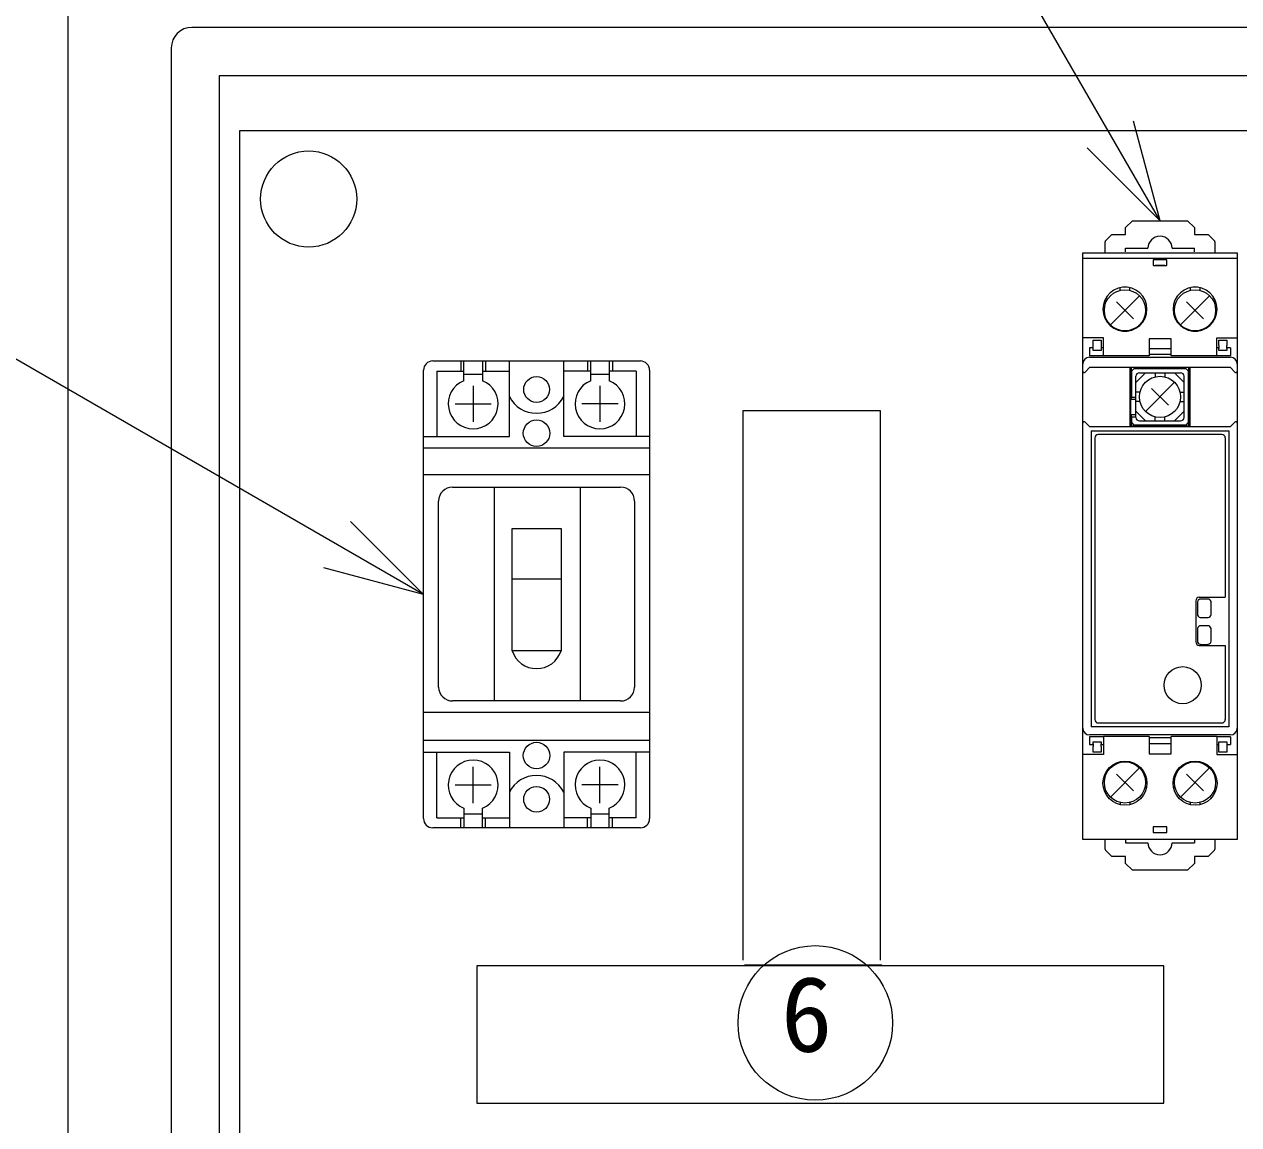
# Model space of a CAD drawing. Units: millimetres, scale not verified. Extents: x -6581 to 4035, y -1763 to 3972.
# Drawn here: x -1751.8 to -1398.2, y 1548.7 to 1869.2 of the extents above; entities that cross this region are included whole.
import ezdxf
from ezdxf.enums import TextEntityAlignment as Align

# ---------------------------------------------------------------- set-up
doc = ezdxf.new("R2010")
doc.units = ezdxf.units.MM
doc.header["$LTSCALE"] = 2
for name, color, linetype, lineweight in [('1-0', 7, 'Continuous', 18), ('8-0', 7, 'Continuous', 18), ('8-5_moji', 7, 'Continuous', 18)]:
    doc.layers.add(name, color=color, linetype=linetype, lineweight=lineweight)
doc.styles.add('ＭＳ ゴシック', font='')
doc.styles.get('ＭＳ ゴシック').set_extended_font_data('MS Gothic')

msp = doc.modelspace()

# ---------------------------------------------------------------- linework, layer by layer
at = {"layer": '1-0'}
for p, q in [((-1738.968, 1388.257), (-1738.968, 1896.257)), ((-1274.968, 1868.257), (-1702.968, 1868.257)), ((-1708.968, 1862.257), (-1708.968, 1426.257)), ((-1694.968, 1432.257), (-1694.968, 1854.257)), ((-1694.968, 1854.257), (-1282.968, 1854.257)), ((-1688.968, 1438.257), (-1688.968, 1838.257)), ((-1688.968, 1838.257), (-1288.968, 1838.257)), ((-1431.102, 1809.954), (-1429.102, 1811.954)), ((-1429.102, 1811.954), (-1413.102, 1811.954)), ((-1413.102, 1811.954), (-1411.102, 1809.954)), ((-1436.785, 1806.271), (-1435.102, 1807.954)), ((-1435.102, 1807.954), (-1431.102, 1807.954)), ((-1431.102, 1807.954), (-1431.102, 1809.954)), ((-1411.102, 1809.954), (-1411.102, 1807.954)), ((-1411.102, 1807.954), (-1407.102, 1807.954)), ((-1407.102, 1807.954), (-1405.419, 1806.271)), ((-1437.102, 1802.6), (-1437.102, 1805.789)), ((-1436.985, 1806.071), (-1436.785, 1806.271)), ((-1431.102, 1803.908), (-1424.602, 1803.908)), ((-1431.102, 1802.926), (-1431.102, 1803.908)), ((-1417.602, 1803.908), (-1411.102, 1803.908)), ((-1411.102, 1802.926), (-1411.102, 1803.908)), ((-1405.419, 1806.271), (-1405.219, 1806.071)), ((-1405.102, 1805.789), (-1405.102, 1802.6)), ((-1443.602, 1664.164), (-1443.602, 1802.6)), ((-1443.602, 1802.6), (-1398.602, 1802.6)), ((-1398.602, 1800.987), (-1443.602, 1800.987)), ((-1398.602, 1802.6), (-1398.602, 1664.164)), ((-1423.102, 1798.908), (-1422.502, 1798.908)), ((-1419.702, 1798.902), (-1422.502, 1798.902)), ((-1419.702, 1798.908), (-1419.102, 1798.908)), ((-1435.545, 1781.602), (-1427.06, 1790.087)), ((-1432.702, 1791.679), (-1432.702, 1792.433)), ((-1429.902, 1791.679), (-1429.902, 1792.433)), ((-1415.145, 1781.602), (-1406.66, 1790.087)), ((-1412.302, 1792.433), (-1412.302, 1791.679)), ((-1409.502, 1792.433), (-1409.502, 1791.679)), ((-1437.614, 1787.244), (-1437.137, 1787.244)), ((-1433.757, 1788.299), (-1428.847, 1783.389)), ((-1424.99, 1787.244), (-1425.468, 1787.244)), ((-1416.737, 1787.244), (-1417.214, 1787.244)), ((-1413.357, 1788.299), (-1408.447, 1783.389)), ((-1405.068, 1787.244), (-1404.59, 1787.244)), ((-1437.454, 1784.444), (-1437.137, 1784.444)), ((-1425.15, 1784.444), (-1425.468, 1784.444)), ((-1416.737, 1784.444), (-1417.054, 1784.444)), ((-1405.068, 1784.444), (-1404.75, 1784.444)), ((-1432.702, 1780.01), (-1432.702, 1779.963)), ((-1429.902, 1780.01), (-1429.902, 1779.963)), ((-1412.302, 1779.963), (-1412.302, 1780.01)), ((-1409.502, 1779.963), (-1409.502, 1780.01)), ((-1440.602, 1777.164), (-1438.202, 1777.164)), ((-1440.602, 1775.564), (-1440.602, 1777.164)), ((-1440.602, 1774.764), (-1440.602, 1775.564)), ((-1438.202, 1777.164), (-1438.202, 1775.564)), ((-1438.202, 1775.564), (-1438.202, 1774.764)), ((-1404.602, 1777.788), (-1398.602, 1777.788)), ((-1404.602, 1772.596), (-1404.602, 1777.788)), ((-1404.002, 1775.564), (-1404.002, 1774.764)), ((-1401.602, 1774.764), (-1401.602, 1775.564)), ((-1441.602, 1774.898), (-1441.602, 1772.698)), ((-1440.602, 1774.898), (-1441.602, 1774.898)), ((-1441.602, 1772.698), (-1437.602, 1772.698)), ((-1441.602, 1772.164), (-1400.602, 1772.164)), ((-1437.602, 1774.898), (-1438.202, 1774.898)), ((-1438.202, 1774.764), (-1438.202, 1774.164)), ((-1424.302, 1772.596), (-1437.602, 1772.596)), ((-1417.902, 1774.611), (-1424.302, 1774.611)), ((-1417.902, 1772.995), (-1424.302, 1772.995)), ((-1404.602, 1772.596), (-1417.902, 1772.596)), ((-1404.002, 1774.898), (-1404.602, 1774.898)), ((-1404.602, 1772.698), (-1400.602, 1772.698)), ((-1400.602, 1774.898), (-1401.602, 1774.898)), ((-1400.602, 1774.898), (-1400.602, 1772.698)), ((-1635.529, 1637.823), (-1635.529, 1768.397)), ((-1632.826, 1771.1), (-1572.399, 1771.1)), ((-1631.622, 1768.151), (-1631.622, 1749.069)), ((-1631.622, 1768.151), (-1623.774, 1768.151)), ((-1624.69, 1771.1), (-1624.69, 1768.151)), ((-1623.774, 1765.336), (-1623.774, 1771.1)), ((-1618.365, 1771.1), (-1618.365, 1765.336)), ((-1618.365, 1768.151), (-1610.516, 1768.151)), ((-1617.449, 1771.1), (-1617.449, 1768.151)), ((-1610.516, 1749.069), (-1610.516, 1771.1)), ((-1594.708, 1749.069), (-1594.708, 1771.1)), ((-1586.86, 1768.151), (-1594.708, 1768.151)), ((-1587.776, 1771.1), (-1587.776, 1768.151)), ((-1586.86, 1765.336), (-1586.86, 1771.1)), ((-1581.451, 1771.1), (-1581.451, 1765.336)), ((-1573.602, 1768.151), (-1581.451, 1768.151)), ((-1580.535, 1771.1), (-1580.535, 1768.151)), ((-1573.602, 1768.151), (-1573.602, 1749.069)), ((-1569.695, 1768.397), (-1569.695, 1637.823)), ((-1442.919, 1767.847), (-1441.602, 1769.164)), ((-1400.602, 1769.164), (-1441.602, 1769.164)), ((-1429.902, 1769.164), (-1429.902, 1752.564)), ((-1429.502, 1769.164), (-1429.502, 1760.444)), ((-1428.702, 1768.844), (-1429.302, 1768.244)), ((-1429.302, 1760.444), (-1429.302, 1768.244)), ((-1413.502, 1768.844), (-1428.702, 1768.844)), ((-1412.902, 1768.244), (-1413.502, 1768.844)), ((-1412.902, 1768.244), (-1412.902, 1753.044)), ((-1412.702, 1752.244), (-1412.702, 1769.164)), ((-1412.302, 1752.564), (-1412.302, 1769.164)), ((-1400.602, 1769.164), (-1399.285, 1767.847)), ((-1618.365, 1767.115), (-1623.774, 1767.115)), ((-1581.451, 1767.115), (-1586.86, 1767.115)), ((-1425.302, 1767.644), (-1428.102, 1764.844)), ((-1428.102, 1754.644), (-1428.102, 1766.644)), ((-1427.102, 1767.644), (-1415.102, 1767.644)), ((-1425.345, 1756.402), (-1416.86, 1764.887)), ((-1422.502, 1767.644), (-1422.502, 1766.479)), ((-1419.702, 1767.644), (-1419.702, 1766.479)), ((-1416.902, 1767.644), (-1414.102, 1764.844)), ((-1414.102, 1754.644), (-1414.102, 1766.644)), ((-1621.069, 1763.882), (-1621.069, 1753.338)), ((-1584.155, 1763.882), (-1584.155, 1753.338)), ((-1426.937, 1762.044), (-1428.102, 1762.044)), ((-1423.557, 1763.099), (-1418.647, 1758.189)), ((-1415.268, 1762.044), (-1414.102, 1762.044)), ((-1626.342, 1758.61), (-1615.797, 1758.61)), ((-1578.883, 1758.61), (-1589.428, 1758.61)), ((-1429.502, 1760.444), (-1429.302, 1760.444)), ((-1428.102, 1760.444), (-1429.302, 1760.444)), ((-1426.937, 1759.244), (-1428.102, 1759.244)), ((-1415.268, 1759.244), (-1414.102, 1759.244)), ((-1429.302, 1754.844), (-1429.502, 1754.844)), ((-1425.302, 1753.644), (-1428.102, 1756.444)), ((-1422.502, 1753.644), (-1422.502, 1754.81)), ((-1419.702, 1753.644), (-1419.702, 1754.81)), ((-1416.902, 1753.644), (-1414.102, 1756.444)), ((-1442.919, 1753.282), (-1441.602, 1751.964)), ((-1441.102, 1750.764), (-1401.102, 1750.764)), ((-1441.102, 1750.764), (-1441.102, 1664.564)), ((-1429.471, 1751.989), (-1429.341, 1751.966)), ((-1429.302, 1753.044), (-1428.702, 1752.444)), ((-1413.502, 1752.444), (-1428.702, 1752.444)), ((-1427.102, 1753.644), (-1415.102, 1753.644)), ((-1413.502, 1752.444), (-1412.902, 1753.044)), ((-1401.102, 1750.764), (-1401.102, 1664.564)), ((-1635.529, 1749.069), (-1610.516, 1749.069)), ((-1569.695, 1749.069), (-1594.708, 1749.069)), ((-1440.102, 1748.664), (-1440.102, 1666.664)), ((-1403.102, 1749.664), (-1439.102, 1749.664)), ((-1402.102, 1748.664), (-1402.102, 1702.264)), ((-1569.695, 1745.656), (-1635.529, 1745.656)), ((-1635.529, 1738.061), (-1569.695, 1738.061)), ((-1627.073, 1734.351), (-1578.151, 1734.351)), ((-1614.911, 1734.351), (-1614.911, 1672.064)), ((-1589.957, 1734.351), (-1589.957, 1672.064)), ((-1631.129, 1676.12), (-1631.129, 1730.296)), ((-1574.095, 1730.296), (-1574.095, 1676.12)), ((-1595.492, 1707.568), (-1609.732, 1707.568)), ((-1410.702, 1701.264), (-1410.702, 1689.264)), ((-1409.702, 1702.264), (-1402.102, 1702.264)), ((-1409.702, 1688.264), (-1402.102, 1688.264)), ((-1402.102, 1688.264), (-1402.102, 1666.664)), ((-1578.151, 1672.064), (-1627.073, 1672.064)), ((-1569.695, 1668.674), (-1635.529, 1668.674)), ((-1439.102, 1665.664), (-1403.102, 1665.664)), ((-1443.602, 1631.737), (-1443.602, 1664.164)), ((-1400.602, 1662.164), (-1441.602, 1662.164)), ((-1401.102, 1664.564), (-1441.102, 1664.564)), ((-1398.602, 1664.164), (-1398.602, 1631.737)), ((-1569.695, 1660.564), (-1635.529, 1660.564)), ((-1441.602, 1661.63), (-1441.602, 1660.516)), ((-1441.602, 1661.63), (-1441.602, 1660.516)), ((-1437.602, 1661.63), (-1441.602, 1661.63)), ((-1441.602, 1660.516), (-1441.602, 1659.43)), ((-1441.602, 1660.516), (-1441.602, 1659.43)), ((-1441.602, 1659.43), (-1440.602, 1659.43)), ((-1440.602, 1659.564), (-1440.602, 1660.164)), ((-1440.602, 1659.564), (-1440.602, 1658.764)), ((-1440.602, 1657.164), (-1440.602, 1658.764)), ((-1438.202, 1658.764), (-1438.202, 1659.564)), ((-1438.202, 1659.43), (-1437.602, 1659.43)), ((-1438.202, 1658.764), (-1438.202, 1657.164)), ((-1424.302, 1661.734), (-1437.602, 1661.734)), ((-1437.602, 1661.734), (-1437.602, 1656.514)), ((-1424.302, 1661.734), (-1437.602, 1661.734)), ((-1424.302, 1661.734), (-1424.302, 1656.714)), ((-1417.902, 1661.332), (-1424.302, 1661.332)), ((-1417.902, 1661.332), (-1424.302, 1661.332)), ((-1424.302, 1659.718), (-1417.902, 1659.718)), ((-1404.602, 1661.734), (-1417.902, 1661.734)), ((-1417.902, 1656.714), (-1417.902, 1661.734)), ((-1404.602, 1661.734), (-1417.902, 1661.734)), ((-1400.602, 1661.63), (-1404.602, 1661.63)), ((-1404.602, 1659.43), (-1404.002, 1659.43)), ((-1404.002, 1660.164), (-1401.602, 1660.164)), ((-1404.002, 1659.564), (-1404.002, 1660.164)), ((-1404.002, 1658.764), (-1404.002, 1659.564)), ((-1401.602, 1660.164), (-1401.602, 1659.564)), ((-1401.602, 1659.564), (-1401.602, 1658.764)), ((-1401.602, 1659.43), (-1400.602, 1659.43)), ((-1401.602, 1658.764), (-1401.602, 1657.164)), ((-1400.602, 1661.63), (-1400.602, 1659.43)), ((-1635.529, 1657.151), (-1610.516, 1657.151)), ((-1631.622, 1638.069), (-1631.622, 1657.151)), ((-1610.516, 1657.151), (-1610.516, 1635.12)), ((-1569.695, 1657.151), (-1594.708, 1657.151)), ((-1594.708, 1657.151), (-1594.708, 1635.12)), ((-1573.602, 1638.069), (-1573.602, 1657.151)), ((-1437.602, 1656.514), (-1443.602, 1656.514)), ((-1438.202, 1657.164), (-1440.602, 1657.164)), ((-1424.302, 1656.714), (-1417.902, 1656.714)), ((-1621.069, 1642.338), (-1621.069, 1652.882)), ((-1584.155, 1642.338), (-1584.155, 1652.882)), ((-1435.545, 1644.095), (-1427.06, 1652.58)), ((-1432.702, 1654.172), (-1432.702, 1654.359)), ((-1429.902, 1654.172), (-1429.902, 1654.359)), ((-1415.145, 1644.095), (-1406.66, 1652.58)), ((-1412.302, 1654.172), (-1412.302, 1654.359)), ((-1409.502, 1654.172), (-1409.502, 1654.359)), ((-1437.493, 1649.738), (-1437.137, 1649.738)), ((-1433.757, 1650.793), (-1428.847, 1645.883)), ((-1425.112, 1649.738), (-1425.468, 1649.738)), ((-1417.093, 1649.738), (-1416.737, 1649.738)), ((-1413.357, 1650.793), (-1408.447, 1645.883)), ((-1404.712, 1649.738), (-1405.068, 1649.738)), ((-1626.342, 1647.61), (-1615.797, 1647.61)), ((-1578.883, 1647.61), (-1589.428, 1647.61)), ((-1437.587, 1646.938), (-1437.137, 1646.938)), ((-1425.018, 1646.938), (-1425.468, 1646.938)), ((-1417.187, 1646.938), (-1416.737, 1646.938)), ((-1404.618, 1646.938), (-1405.068, 1646.938)), ((-1623.774, 1640.884), (-1623.774, 1635.12)), ((-1618.365, 1635.12), (-1618.365, 1640.884)), ((-1586.86, 1640.884), (-1586.86, 1635.12)), ((-1581.451, 1635.12), (-1581.451, 1640.884)), ((-1432.702, 1642.503), (-1432.702, 1641.904)), ((-1429.902, 1642.503), (-1429.902, 1641.904)), ((-1412.302, 1642.503), (-1412.302, 1641.904)), ((-1409.502, 1642.503), (-1409.502, 1641.904)), ((-1631.622, 1638.069), (-1623.774, 1638.069)), ((-1624.69, 1635.12), (-1624.69, 1638.069)), ((-1618.365, 1639.105), (-1623.774, 1639.105)), ((-1618.365, 1638.069), (-1610.516, 1638.069)), ((-1617.449, 1635.12), (-1617.449, 1638.069)), ((-1586.86, 1638.069), (-1594.708, 1638.069)), ((-1587.776, 1635.12), (-1587.776, 1638.069)), ((-1581.451, 1639.105), (-1586.86, 1639.105)), ((-1573.602, 1638.069), (-1581.451, 1638.069)), ((-1580.535, 1635.12), (-1580.535, 1638.069)), ((-1572.399, 1635.12), (-1632.826, 1635.12)), ((-1443.602, 1631.737), (-1443.602, 1633.316)), ((-1398.602, 1631.737), (-1443.602, 1631.737)), ((-1437.102, 1628.92), (-1437.102, 1631.737)), ((-1417.602, 1630.754), (-1411.102, 1630.754)), ((-1411.102, 1631.737), (-1411.102, 1630.754)), ((-1405.102, 1631.737), (-1405.102, 1628.92)), ((-1398.602, 1633.316), (-1398.602, 1631.737)), ((-1436.785, 1628.437), (-1436.985, 1628.637)), ((-1435.102, 1626.754), (-1436.785, 1628.437)), ((-1431.102, 1626.754), (-1435.102, 1626.754)), ((-1431.102, 1624.754), (-1431.102, 1626.754)), ((-1411.102, 1626.754), (-1411.102, 1624.754)), ((-1407.102, 1626.754), (-1411.102, 1626.754)), ((-1405.419, 1628.437), (-1407.102, 1626.754)), ((-1405.219, 1628.637), (-1405.419, 1628.437)), ((-1429.102, 1622.754), (-1431.102, 1624.754)), ((-1411.102, 1624.754), (-1413.102, 1622.754)), ((-1413.102, 1622.754), (-1429.102, 1622.754))]:
    msp.add_line(p, q, dxfattribs=at)
for points in [[(-1419.102, 1798.888), (-1419.102, 1800.547), (-1423.102, 1800.547), (-1423.102, 1798.888)], [(-1424.902, 1786.188), (-1425.042, 1787.518), (-1425.456, 1788.791), (-1426.125, 1789.95), (-1427.02, 1790.944), (-1428.102, 1791.73), (-1429.324, 1792.274), (-1430.633, 1792.553), (-1431.971, 1792.553), (-1433.28, 1792.274), (-1434.502, 1791.73), (-1435.585, 1790.944), (-1436.48, 1789.95), (-1437.149, 1788.791), (-1437.562, 1787.518), (-1437.702, 1786.188), (-1437.562, 1784.857), (-1437.149, 1783.585), (-1436.48, 1782.426), (-1435.585, 1781.432), (-1434.502, 1780.646), (-1433.28, 1780.101), (-1431.971, 1779.823), (-1430.633, 1779.823), (-1429.324, 1780.101), (-1428.102, 1780.646), (-1427.02, 1781.432), (-1426.125, 1782.426), (-1425.456, 1783.585), (-1425.042, 1784.857)], [(-1404.502, 1786.188), (-1404.642, 1787.518), (-1405.056, 1788.791), (-1405.725, 1789.95), (-1406.62, 1790.944), (-1407.702, 1791.73), (-1408.925, 1792.274), (-1410.233, 1792.553), (-1411.571, 1792.553), (-1412.88, 1792.274), (-1414.102, 1791.73), (-1415.185, 1790.944), (-1416.08, 1789.95), (-1416.749, 1788.791), (-1417.162, 1787.518), (-1417.302, 1786.188), (-1417.162, 1784.857), (-1416.749, 1783.585), (-1416.08, 1782.426), (-1415.185, 1781.432), (-1414.102, 1780.646), (-1412.88, 1780.101), (-1411.571, 1779.823), (-1410.233, 1779.823), (-1408.925, 1780.101), (-1407.702, 1780.646), (-1406.62, 1781.432), (-1405.725, 1782.426), (-1405.056, 1783.585), (-1404.642, 1784.857)], [(-1609.732, 1722.262), (-1595.492, 1722.262), (-1595.492, 1686.673), (-1609.732, 1686.673)], [(-1410.202, 1689.564), (-1410.146, 1689.233), (-1409.982, 1688.939), (-1409.731, 1688.716), (-1409.42, 1688.588), (-1409.202, 1688.564), (-1407.202, 1688.564), (-1407.085, 1688.571), (-1406.764, 1688.666), (-1406.491, 1688.861), (-1406.299, 1689.136), (-1406.208, 1689.459), (-1406.202, 1689.564), (-1406.202, 1692.964), (-1406.229, 1693.195), (-1406.36, 1693.504), (-1406.587, 1693.753), (-1406.883, 1693.912), (-1407.202, 1693.964), (-1409.202, 1693.964), (-1409.533, 1693.908), (-1409.826, 1693.746), (-1410.05, 1693.496), (-1410.178, 1693.185), (-1410.202, 1692.964)], [(-1419.102, 1633.756), (-1419.102, 1635.416), (-1423.102, 1635.416), (-1423.102, 1633.756)]]:
    msp.add_lwpolyline(points, close=True, dxfattribs=at)
for points in [[(-1437.602, 1772.596), (-1437.602, 1777.788), (-1443.602, 1777.788)], [(-1417.902, 1772.596), (-1417.902, 1777.588), (-1424.302, 1777.588), (-1424.302, 1772.596)], [(-1404.002, 1775.564), (-1404.002, 1777.164), (-1401.602, 1777.164), (-1401.602, 1775.564)], [(-1438.202, 1774.164), (-1440.602, 1774.164), (-1440.602, 1774.764)], [(-1401.602, 1774.764), (-1401.602, 1774.164), (-1404.002, 1774.164), (-1404.002, 1774.764)], [(-1429.502, 1755.044), (-1429.602, 1755.044), (-1429.602, 1760.244), (-1429.502, 1760.244)], [(-1428.102, 1759.844), (-1429.502, 1759.844), (-1429.502, 1760.444)], [(-1428.102, 1755.444), (-1429.502, 1755.444), (-1429.502, 1754.844)], [(-1429.502, 1754.844), (-1429.502, 1752.244), (-1412.702, 1752.244)], [(-1429.302, 1753.044), (-1429.302, 1754.844), (-1428.102, 1754.844)], [(-1441.602, 1751.964), (-1400.602, 1751.964), (-1399.285, 1753.282)], [(-1407.202, 1696.364), (-1407.086, 1696.371), (-1406.764, 1696.466), (-1406.491, 1696.661), (-1406.299, 1696.936), (-1406.208, 1697.259), (-1406.202, 1697.364), (-1406.202, 1700.764), (-1406.229, 1700.995), (-1406.36, 1701.304), (-1406.587, 1701.552), (-1406.882, 1701.712), (-1407.202, 1701.764), (-1409.202, 1701.764), (-1409.533, 1701.708), (-1409.827, 1701.545), (-1410.05, 1701.295), (-1410.178, 1700.984), (-1410.202, 1700.764), (-1410.202, 1697.364)], [(-1410.202, 1697.364), (-1410.146, 1697.033), (-1409.983, 1696.739), (-1409.732, 1696.516), (-1409.421, 1696.389), (-1409.202, 1696.364), (-1407.202, 1696.364)], [(-1440.602, 1660.164), (-1438.202, 1660.164), (-1438.202, 1659.564)], [(-1404.602, 1661.734), (-1404.602, 1656.514), (-1398.602, 1656.514)], [(-1401.602, 1657.164), (-1404.002, 1657.164), (-1404.002, 1658.764)], [(-1431.102, 1631.737), (-1431.102, 1630.754), (-1424.602, 1630.754)]]:
    msp.add_lwpolyline(points, dxfattribs=at)
for centre, radius in [((-1668.968, 1818.257), 14), ((-1431.302, 1785.844), 6), ((-1410.902, 1785.844), 6), ((-1602.612, 1762.785), 3.75), ((-1421.102, 1760.644), 6), ((-1602.612, 1750.057), 3.864), ((-1414.502, 1676.664), 5.4), ((-1602.612, 1656.163), 3.864), ((-1431.302, 1648.131), 6.4), ((-1431.302, 1648.338), 6), ((-1410.902, 1648.131), 6.4), ((-1410.902, 1648.338), 6), ((-1602.612, 1643.436), 3.75)]:
    msp.add_circle(centre, radius, dxfattribs=at)
for centre, radius, start, end in [((-1702.968, 1862.257), 6, 90, 180), ((-1421.102, 1803.908), 3.5, 0, 180), ((-1436.702, 1805.789), 0.4, 135, 180), ((-1405.502, 1805.789), 0.4, 0, 45), ((-1441.602, 1770.164), 2, 90, 180), ((-1400.602, 1770.164), 2, 0, 90), ((-1632.826, 1768.397), 2.704, 90, 180), ((-1572.399, 1768.397), 2.704, 0, 90), ((-1443.202, 1768.13), 0.4, 180, 315), ((-1399.002, 1768.13), 0.4, 225, 0), ((-1621.069, 1758.61), 7.25, 111.90356, 68.09643), ((-1584.155, 1758.61), 7.25, 111.90356, 68.09644), ((-1427.102, 1766.644), 1, 90, 180), ((-1415.102, 1766.644), 1, 0, 90), ((-1602.612, 1764.718), 8.862, 206.88084, 333.11915), ((-1427.102, 1754.644), 1, 180, 270), ((-1415.102, 1754.644), 1, 270, 0), ((-1443.202, 1752.999), 0.4, 45, 180), ((-1429.302, 1752.564), 0.6, 180, 270), ((-1412.902, 1752.564), 0.6, 270, 0), ((-1399.002, 1752.999), 0.4, 0, 135), ((-1439.102, 1748.664), 1, 90, 180), ((-1439.102, 1748.664), 1, 90, 180), ((-1403.102, 1748.664), 1, 0, 90), ((-1627.073, 1730.296), 4.056, 90, 180), ((-1578.151, 1730.296), 4.056, 0, 90), ((-1409.702, 1701.264), 1, 90, 180), ((-1602.612, 1688.964), 7.479, 197.83458, 342.16541), ((-1409.702, 1689.264), 1, 180, 270), ((-1627.073, 1676.12), 4.056, 180, 270), ((-1578.151, 1676.12), 4.056, 270, 0), ((-1439.102, 1666.664), 1, 180, 270), ((-1403.102, 1666.664), 1, 270, 0), ((-1441.602, 1664.164), 2, 180, 270), ((-1400.602, 1664.164), 2, 270, 0), ((-1621.069, 1647.61), 7.25, 291.90356, 248.09643), ((-1584.155, 1647.61), 7.25, 291.90356, 248.09643), ((-1602.612, 1641.502), 8.862, 26.88084, 153.11915), ((-1632.826, 1637.823), 2.704, 180, 270), ((-1572.399, 1637.823), 2.704, 270, 0), ((-1421.102, 1630.754), 3.5, 180, 0), ((-1436.702, 1628.92), 0.4, 180, 225), ((-1405.502, 1628.92), 0.4, 315, 0)]:
    msp.add_arc(centre, radius, start, end, dxfattribs=at)
at = {"layer": '8-0'}
msp.add_line((-1542.106, 1595.192), (-1502.106, 1595.192), dxfattribs=at)
msp.add_lwpolyline([(-1502.524, 1596.583), (-1502.524, 1756.583), (-1542.524, 1756.583), (-1542.524, 1596.583)], dxfattribs=at)
msp.add_lwpolyline([(-1420.018, 1554.966), (-1420.018, 1594.966), (-1620.018, 1594.966), (-1620.018, 1554.966)], close=True, dxfattribs=at)
at = {"layer": '8-5_moji'}
for p, q in [((-1421.102, 1811.954), (-1503.699, 1955.016)), ((-1421.102, 1811.954), (-1428.867, 1840.932)), ((-1421.102, 1811.954), (-1442.316, 1833.168)), ((-1635.529, 1703.11), (-1767.319, 1779.199)), ((-1635.529, 1703.11), (-1656.743, 1724.323)), ((-1635.529, 1703.11), (-1664.507, 1710.875))]:
    msp.add_line(p, q, dxfattribs=at)
msp.add_circle((-1521.463, 1578.305), 22.5, dxfattribs=at)

# ---------------------------------------------------------------- texts
at = {"layer": '8-5_moji', "style": 'ＭＳ ゴシック'}
msp.add_text('6', height=21.99, dxfattribs=at).set_placement((-1531.463, 1563.305), align=Align.BOTTOM_LEFT)

doc.saveas('drawing.dxf')
